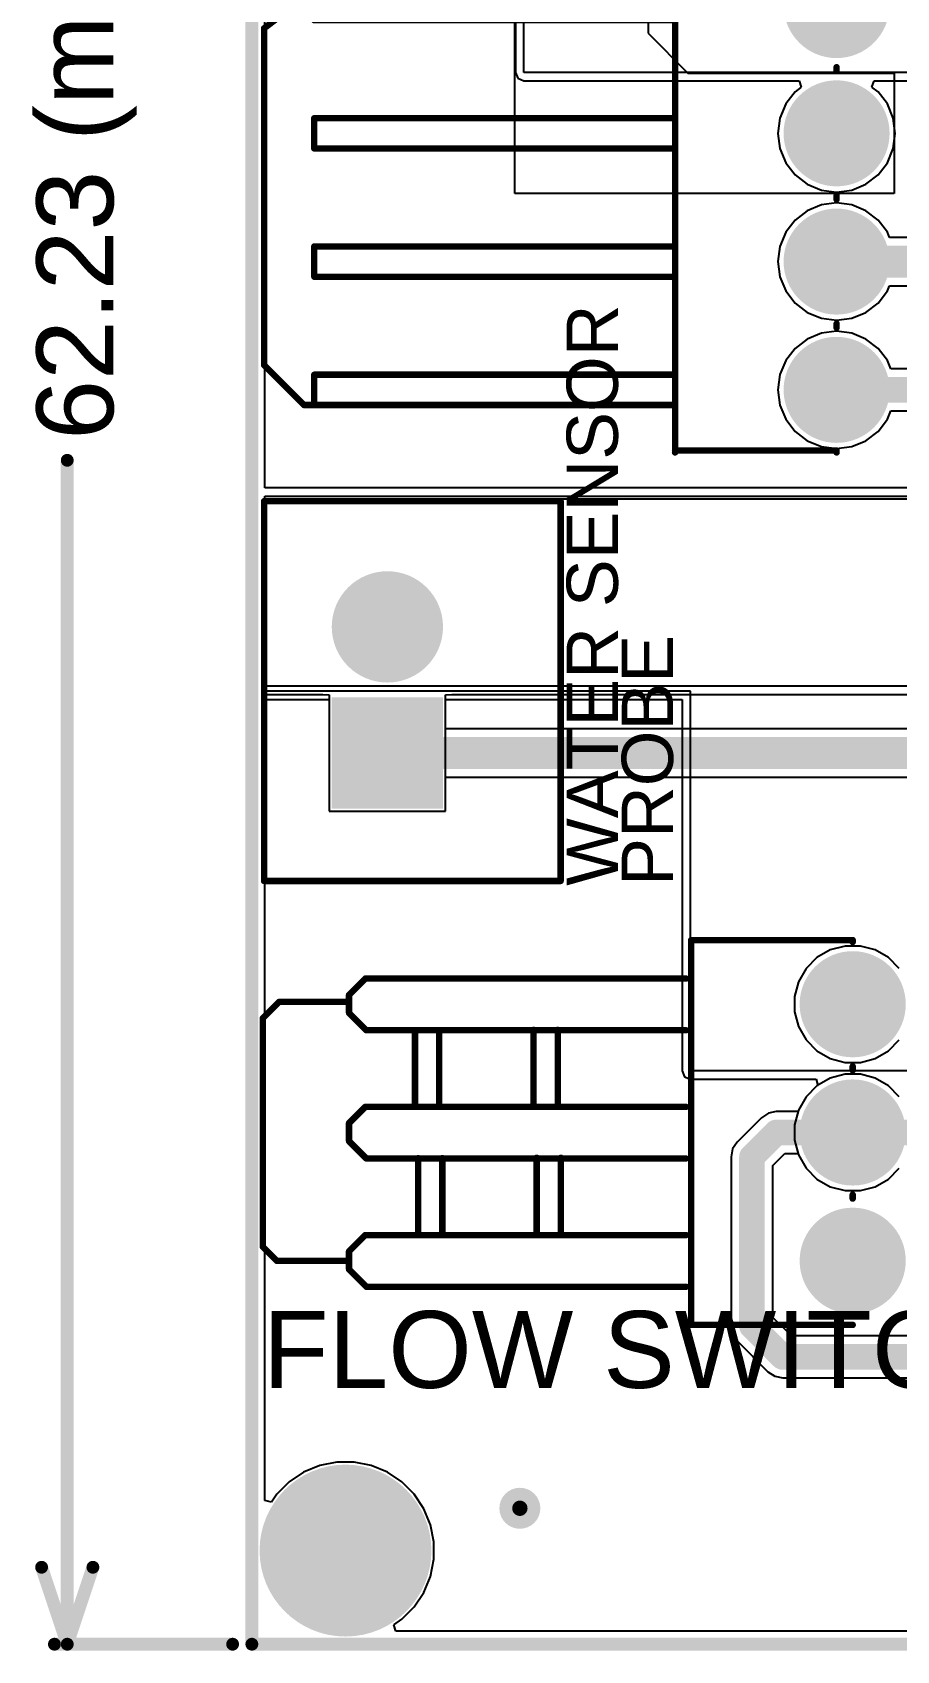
# Model space of a CAD drawing. Header units: millimetres. Extents: x -6.2 to 75.6, y -2 to 69.2.
# Drawn here: x -6.2 to 10.92, y -1.98 to 30.07 of the extents above; entities that cross this region are included whole.
import ezdxf

# ---------------------------------------------------------------- set-up
doc = ezdxf.new("R2010")
doc.units = ezdxf.units.MM
for name, color, linetype in [('BottomLayer', 5, 'Continuous'), ('BottomSolder', 6, 'Continuous'), ('Mechanical1', 6, 'Continuous'), ('Mechanical2', 216, 'Continuous'), ('MultiLayer', 9, 'Continuous'), ('PadHoleLayer', 156, 'Continuous'), ('TopLayer', 1, 'Continuous'), ('TopOverlay', 2, 'Continuous'), ('TopSolder', 216, 'Continuous'), ('ViaHoleLayer', 16, 'Continuous')]:
    doc.layers.add(name, color=color, linetype=linetype)
doc.styles.add('Arial', font='', dxfattribs={"height": 0.2})
doc.styles.get('Arial').set_extended_font_data('Arial')

# ---------------------------------------------------------------- blocks, each defined once
blk = doc.blocks.new('KH_HX2_54_03PW_60')
at = {"layer": 'BottomLayer'}
h = blk.add_hatch(color=5, dxfattribs=at)
edge = h.paths.add_edge_path()
edge.add_arc((-2.54, 0), 1, 0, 360)
h = blk.add_hatch(color=5, dxfattribs=at)
edge = h.paths.add_edge_path()
edge.add_arc((0, 0), 1, 0, 360)
h = blk.add_hatch(color=5, dxfattribs=at)
edge = h.paths.add_edge_path()
edge.add_arc((2.54, 0), 1, 0, 360)
at = {"layer": 'BottomSolder'}
h = blk.add_hatch(color=6, dxfattribs=at)
edge = h.paths.add_edge_path()
edge.add_arc((-2.54, 0), 1.051, 0, 360)
h = blk.add_hatch(color=6, dxfattribs=at)
edge = h.paths.add_edge_path()
edge.add_arc((0, 0), 1.051, 0, 360)
h = blk.add_hatch(color=6, dxfattribs=at)
edge = h.paths.add_edge_path()
edge.add_arc((2.54, 0), 1.051, 0, 360)
at = {"layer": 'MultiLayer'}
h = blk.add_hatch(color=9, dxfattribs=at)
edge = h.paths.add_edge_path()
edge.add_arc((-2.54, 0), 1, 0, 360)
h = blk.add_hatch(color=9, dxfattribs=at)
edge = h.paths.add_edge_path()
edge.add_arc((0, 0), 1, 0, 360)
h = blk.add_hatch(color=9, dxfattribs=at)
edge = h.paths.add_edge_path()
edge.add_arc((2.54, 0), 1, 0, 360)
at = {"layer": 'PadHoleLayer'}
h = blk.add_hatch(color=156, dxfattribs=at)
edge = h.paths.add_edge_path()
edge.add_arc((-2.54, 0), 0.6, 0, 360)
h = blk.add_hatch(color=156, dxfattribs=at)
edge = h.paths.add_edge_path()
edge.add_arc((0, 0), 0.6, 0, 360)
h = blk.add_hatch(color=156, dxfattribs=at)
edge = h.paths.add_edge_path()
edge.add_arc((2.54, 0), 0.6, 0, 360)
at = {"layer": 'TopLayer'}
h = blk.add_hatch(color=1, dxfattribs=at)
edge = h.paths.add_edge_path()
edge.add_arc((-2.54, 0), 1, 0, 360)
h = blk.add_hatch(color=1, dxfattribs=at)
edge = h.paths.add_edge_path()
edge.add_arc((0, 0), 1, 0, 360)
h = blk.add_hatch(color=1, dxfattribs=at)
edge = h.paths.add_edge_path()
edge.add_arc((2.54, 0), 1, 0, 360)
at = {"layer": 'TopSolder'}
h = blk.add_hatch(color=216, dxfattribs=at)
edge = h.paths.add_edge_path()
edge.add_arc((-2.54, 0), 1.051, 0, 360)
h = blk.add_hatch(color=216, dxfattribs=at)
edge = h.paths.add_edge_path()
edge.add_arc((0, 0), 1.051, 0, 360)
h = blk.add_hatch(color=216, dxfattribs=at)
edge = h.paths.add_edge_path()
edge.add_arc((2.54, 0), 1.051, 0, 360)
at = {"layer": 'TopOverlay', "const_width": 0.127}
for points in [[(-3.771, 0), (-3.81, 0)], [(-3.81, -3.2), (-3.81, 0)], [(-1.231, 0), (-1.309, 0)], [(1.309, 0), (1.231, 0)], [(3.81, -3.2), (3.81, 0)], [(3.81, -3.2), (-3.81, -3.2)], [(-3.048, -9.654), (-3.048, -3.302)], [(-2.025, -9.634), (-2.025, -3.302)], [(-0.508, -9.654), (-0.508, -3.302)], [(0.515, -9.634), (0.515, -3.302)], [(2.032, -9.654), (2.032, -3.302)], [(3.055, -9.634), (3.055, -3.302)], [(2.017, -5.78), (0.501, -5.78)], [(-0.515, -5.842), (-2.032, -5.842)], [(-0.515, -6.322), (-2.032, -6.322)], [(2.017, -6.26), (0.501, -6.26)], [(-0.508, -8.19), (-2.025, -8.19)], [(2.025, -8.128), (0.508, -8.128)], [(-0.508, -8.67), (-2.025, -8.67)], [(2.025, -8.608), (0.508, -8.608)], [(-2.725, -9.977), (-3.048, -9.654)], [(-2.368, -9.977), (-2.025, -9.634)], [(-0.185, -9.977), (-0.508, -9.654)], [(0.172, -9.977), (0.515, -9.634)], [(2.355, -9.977), (2.032, -9.654)], [(2.712, -9.977), (3.055, -9.634)], [(-2.368, -9.977), (-2.725, -9.977)], [(-2.585, -11.364), (-2.585, -9.977)], [(0.172, -9.977), (-0.185, -9.977)], [(2.712, -9.977), (2.355, -9.977)], [(2.544, -11.405), (2.544, -9.977)], [(-2.265, -11.684), (-2.585, -11.364)], [(2.265, -11.684), (2.544, -11.405)], [(2.265, -11.684), (-2.265, -11.684)]]:
    blk.add_lwpolyline(points, dxfattribs=at)
at = {"layer": 'TopOverlay', "const_width": 0.0635}
for points in [[(-3.842, 0, 1), (-3.778, 0, 1)], [(-3.842, 0, 1), (-3.778, 0, 1)], [(-3.803, 0, 1), (-3.739, 0, 1)], [(-1.341, 0, 1), (-1.277, 0, 1)], [(-1.263, 0, 1), (-1.199, 0, 1)], [(1.199, 0, 1), (1.263, 0, 1)], [(1.277, 0, 1), (1.341, 0, 1)], [(3.778, 0, 1), (3.842, 0, 1)], [(-3.842, -3.2, 1), (-3.778, -3.2, 1)], [(-3.842, -3.2, 1), (-3.778, -3.2, 1)], [(3.778, -3.2, 1), (3.842, -3.2, 1)], [(3.778, -3.2, 1), (3.842, -3.2, 1)], [(-3.08, -3.302, 1), (-3.016, -3.302, 1)], [(-2.056, -3.302, 1), (-1.993, -3.302, 1)], [(-0.54, -3.302, 1), (-0.476, -3.302, 1)], [(0.484, -3.302, 1), (0.547, -3.302, 1)], [(2, -3.302, 1), (2.064, -3.302, 1)], [(3.024, -3.302, 1), (3.087, -3.302, 1)], [(0.469, -5.78, 1), (0.532, -5.78, 1)], [(1.986, -5.78, 1), (2.049, -5.78, 1)], [(-2.064, -5.842, 1), (-2, -5.842, 1)], [(-0.547, -5.842, 1), (-0.484, -5.842, 1)], [(-2.064, -6.322, 1), (-2, -6.322, 1)], [(-0.547, -6.322, 1), (-0.484, -6.322, 1)], [(0.469, -6.26, 1), (0.532, -6.26, 1)], [(1.986, -6.26, 1), (2.049, -6.26, 1)], [(-2.056, -8.19, 1), (-1.993, -8.19, 1)], [(-0.54, -8.19, 1), (-0.476, -8.19, 1)], [(0.476, -8.128, 1), (0.54, -8.128, 1)], [(1.993, -8.128, 1), (2.056, -8.128, 1)], [(-2.056, -8.67, 1), (-1.993, -8.67, 1)], [(-0.54, -8.67, 1), (-0.476, -8.67, 1)], [(0.476, -8.608, 1), (0.54, -8.608, 1)], [(1.993, -8.608, 1), (2.056, -8.608, 1)], [(-3.08, -9.654, 1), (-3.016, -9.654, 1)], [(-3.08, -9.654, 1), (-3.016, -9.654, 1)], [(-2.056, -9.634, 1), (-1.993, -9.634, 1)], [(-2.056, -9.634, 1), (-1.993, -9.634, 1)], [(-0.54, -9.654, 1), (-0.476, -9.654, 1)], [(-0.54, -9.654, 1), (-0.476, -9.654, 1)], [(0.484, -9.634, 1), (0.547, -9.634, 1)], [(0.484, -9.634, 1), (0.547, -9.634, 1)], [(2, -9.654, 1), (2.064, -9.654, 1)], [(2, -9.654, 1), (2.064, -9.654, 1)], [(3.024, -9.634, 1), (3.087, -9.634, 1)], [(3.024, -9.634, 1), (3.087, -9.634, 1)], [(-2.757, -9.977, 1), (-2.693, -9.977, 1)], [(-2.757, -9.977, 1), (-2.693, -9.977, 1)], [(-2.617, -9.977, 1), (-2.553, -9.977, 1)], [(-2.399, -9.977, 1), (-2.336, -9.977, 1)], [(-2.399, -9.977, 1), (-2.336, -9.977, 1)], [(-0.217, -9.977, 1), (-0.153, -9.977, 1)], [(-0.217, -9.977, 1), (-0.153, -9.977, 1)], [(0.141, -9.977, 1), (0.204, -9.977, 1)], [(0.141, -9.977, 1), (0.204, -9.977, 1)], [(2.323, -9.977, 1), (2.387, -9.977, 1)], [(2.323, -9.977, 1), (2.387, -9.977, 1)], [(2.512, -9.977, 1), (2.576, -9.977, 1)], [(2.681, -9.977, 1), (2.744, -9.977, 1)], [(2.681, -9.977, 1), (2.744, -9.977, 1)], [(-2.617, -11.364, 1), (-2.553, -11.364, 1)], [(-2.617, -11.364, 1), (-2.553, -11.364, 1)], [(2.512, -11.405, 1), (2.576, -11.405, 1)], [(2.512, -11.405, 1), (2.576, -11.405, 1)], [(-2.297, -11.684, 1), (-2.233, -11.684, 1)], [(-2.297, -11.684, 1), (-2.233, -11.684, 1)], [(2.233, -11.684, 1), (2.297, -11.684, 1)], [(2.233, -11.684, 1), (2.297, -11.684, 1)]]:
    blk.add_lwpolyline(points, format="xyb", close=True, dxfattribs=at)
blk = doc.blocks.new('HC_2510_4AW_64')
at = {"layer": 'BottomLayer'}
h = blk.add_hatch(color=5, dxfattribs=at)
edge = h.paths.add_edge_path()
edge.add_arc((-3.81, 0), 1, 90, 270)
edge.add_line((-3.81, -1), (-3.81, -1))
edge.add_arc((-3.81, 0), 1, 270, 450)
edge.add_line((-3.81, 1), (-3.81, 1))
h = blk.add_hatch(color=5, dxfattribs=at)
edge = h.paths.add_edge_path()
edge.add_arc((-1.27, 0), 1, 90, 270)
edge.add_line((-1.27, -1), (-1.27, -1))
edge.add_arc((-1.27, 0), 1, 270, 450)
edge.add_line((-1.27, 1), (-1.27, 1))
h = blk.add_hatch(color=5, dxfattribs=at)
edge = h.paths.add_edge_path()
edge.add_arc((1.27, 0), 1, 90, 270)
edge.add_line((1.27, -1), (1.27, -1))
edge.add_arc((1.27, 0), 1, 270, 450)
edge.add_line((1.27, 1), (1.27, 1))
h = blk.add_hatch(color=5, dxfattribs=at)
edge = h.paths.add_edge_path()
edge.add_arc((3.81, 0), 1, 90, 270)
edge.add_line((3.81, -1), (3.81, -1))
edge.add_arc((3.81, 0), 1, 270, 450)
edge.add_line((3.81, 1), (3.81, 1))
at = {"layer": 'BottomSolder'}
h = blk.add_hatch(color=6, dxfattribs=at)
edge = h.paths.add_edge_path()
edge.add_arc((-3.81, 0), 1.05, 90, 270)
edge.add_line((-3.81, -1.05), (-3.81, -1.05))
edge.add_arc((-3.81, 0), 1.05, 270, 450)
edge.add_line((-3.81, 1.05), (-3.81, 1.05))
h = blk.add_hatch(color=6, dxfattribs=at)
edge = h.paths.add_edge_path()
edge.add_arc((-1.27, 0), 1.05, 90, 270)
edge.add_line((-1.27, -1.05), (-1.27, -1.05))
edge.add_arc((-1.27, 0), 1.05, 270, 450)
edge.add_line((-1.27, 1.05), (-1.27, 1.05))
h = blk.add_hatch(color=6, dxfattribs=at)
edge = h.paths.add_edge_path()
edge.add_arc((1.27, 0), 1.05, 90, 270)
edge.add_line((1.27, -1.05), (1.27, -1.05))
edge.add_arc((1.27, 0), 1.05, 270, 450)
edge.add_line((1.27, 1.05), (1.27, 1.05))
h = blk.add_hatch(color=6, dxfattribs=at)
edge = h.paths.add_edge_path()
edge.add_arc((3.81, 0), 1.05, 90, 270)
edge.add_line((3.81, -1.05), (3.81, -1.05))
edge.add_arc((3.81, 0), 1.05, 270, 450)
edge.add_line((3.81, 1.05), (3.81, 1.05))
at = {"layer": 'MultiLayer'}
h = blk.add_hatch(color=9, dxfattribs=at)
edge = h.paths.add_edge_path()
edge.add_arc((-3.81, 0), 1, 90, 270)
edge.add_line((-3.81, -1), (-3.81, -1))
edge.add_arc((-3.81, 0), 1, 270, 450)
edge.add_line((-3.81, 1), (-3.81, 1))
h = blk.add_hatch(color=9, dxfattribs=at)
edge = h.paths.add_edge_path()
edge.add_arc((-1.27, 0), 1, 90, 270)
edge.add_line((-1.27, -1), (-1.27, -1))
edge.add_arc((-1.27, 0), 1, 270, 450)
edge.add_line((-1.27, 1), (-1.27, 1))
h = blk.add_hatch(color=9, dxfattribs=at)
edge = h.paths.add_edge_path()
edge.add_arc((1.27, 0), 1, 90, 270)
edge.add_line((1.27, -1), (1.27, -1))
edge.add_arc((1.27, 0), 1, 270, 450)
edge.add_line((1.27, 1), (1.27, 1))
h = blk.add_hatch(color=9, dxfattribs=at)
edge = h.paths.add_edge_path()
edge.add_arc((3.81, 0), 1, 90, 270)
edge.add_line((3.81, -1), (3.81, -1))
edge.add_arc((3.81, 0), 1, 270, 450)
edge.add_line((3.81, 1), (3.81, 1))
at = {"layer": 'PadHoleLayer'}
h = blk.add_hatch(color=156, dxfattribs=at)
edge = h.paths.add_edge_path()
edge.add_arc((-3.81, 0), 0.6, 0, 360)
h = blk.add_hatch(color=156, dxfattribs=at)
edge = h.paths.add_edge_path()
edge.add_arc((-1.27, 0), 0.6, 0, 360)
h = blk.add_hatch(color=156, dxfattribs=at)
edge = h.paths.add_edge_path()
edge.add_arc((1.27, 0), 0.6, 0, 360)
h = blk.add_hatch(color=156, dxfattribs=at)
edge = h.paths.add_edge_path()
edge.add_arc((3.81, 0), 0.6, 0, 360)
at = {"layer": 'TopLayer'}
h = blk.add_hatch(color=1, dxfattribs=at)
edge = h.paths.add_edge_path()
edge.add_arc((-3.81, 0), 1, 90, 270)
edge.add_line((-3.81, -1), (-3.81, -1))
edge.add_arc((-3.81, 0), 1, 270, 450)
edge.add_line((-3.81, 1), (-3.81, 1))
h = blk.add_hatch(color=1, dxfattribs=at)
edge = h.paths.add_edge_path()
edge.add_arc((-1.27, 0), 1, 90, 270)
edge.add_line((-1.27, -1), (-1.27, -1))
edge.add_arc((-1.27, 0), 1, 270, 450)
edge.add_line((-1.27, 1), (-1.27, 1))
h = blk.add_hatch(color=1, dxfattribs=at)
edge = h.paths.add_edge_path()
edge.add_arc((1.27, 0), 1, 90, 270)
edge.add_line((1.27, -1), (1.27, -1))
edge.add_arc((1.27, 0), 1, 270, 450)
edge.add_line((1.27, 1), (1.27, 1))
h = blk.add_hatch(color=1, dxfattribs=at)
edge = h.paths.add_edge_path()
edge.add_arc((3.81, 0), 1, 90, 270)
edge.add_line((3.81, -1), (3.81, -1))
edge.add_arc((3.81, 0), 1, 270, 450)
edge.add_line((3.81, 1), (3.81, 1))
at = {"layer": 'TopSolder'}
h = blk.add_hatch(color=216, dxfattribs=at)
edge = h.paths.add_edge_path()
edge.add_arc((-3.81, 0), 1.05, 90, 270)
edge.add_line((-3.81, -1.05), (-3.81, -1.05))
edge.add_arc((-3.81, 0), 1.05, 270, 450)
edge.add_line((-3.81, 1.05), (-3.81, 1.05))
h = blk.add_hatch(color=216, dxfattribs=at)
edge = h.paths.add_edge_path()
edge.add_arc((-1.27, 0), 1.05, 90, 270)
edge.add_line((-1.27, -1.05), (-1.27, -1.05))
edge.add_arc((-1.27, 0), 1.05, 270, 450)
edge.add_line((-1.27, 1.05), (-1.27, 1.05))
h = blk.add_hatch(color=216, dxfattribs=at)
edge = h.paths.add_edge_path()
edge.add_arc((1.27, 0), 1.05, 90, 270)
edge.add_line((1.27, -1.05), (1.27, -1.05))
edge.add_arc((1.27, 0), 1.05, 270, 450)
edge.add_line((1.27, 1.05), (1.27, 1.05))
h = blk.add_hatch(color=216, dxfattribs=at)
edge = h.paths.add_edge_path()
edge.add_arc((3.81, 0), 1.05, 90, 270)
edge.add_line((3.81, -1.05), (3.81, -1.05))
edge.add_arc((3.81, 0), 1.05, 270, 450)
edge.add_line((3.81, 1.05), (3.81, 1.05))
at = {"layer": 'TopOverlay', "const_width": 0.127}
for points in [[(-5.11, -3.2), (-5.08, 0)], [(-5.041, 0), (-5.08, 0)], [(-2.501, 0), (-2.579, 0)], [(0.039, 0), (-0.039, 0)], [(2.579, 0), (2.501, 0)], [(5.011, -3.2), (5.011, 0)], [(5.05, 0), (5.011, 0)], [(-5.11, -3.2), (5.05, -3.2)], [(-4.11, -10.346), (-4.11, -3.2)], [(-3.51, -10.346), (-3.51, -3.2)], [(-1.57, -10.346), (-1.57, -3.2)], [(-0.97, -10.346), (-0.97, -3.2)], [(0.97, -10.346), (0.97, -3.2)], [(1.57, -10.346), (1.57, -3.2)], [(3.51, -10.346), (3.51, -3.2)], [(4.11, -10.346), (4.11, -3.2)], [(-3.35, -11.34), (-4.11, -10.346)], [(-3.51, -10.346), (-4.11, -10.346)], [(-0.97, -10.346), (-1.57, -10.346)], [(1.57, -10.346), (0.97, -10.346)], [(3.32, -11.34), (4.11, -10.55)], [(4.11, -10.346), (3.51, -10.346)], [(4.11, -10.55), (4.11, -10.346)], [(-3.28, -11.34), (-3.35, -11.34)], [(3.32, -11.34), (-3.28, -11.34)]]:
    blk.add_lwpolyline(points, dxfattribs=at)
at = {"layer": 'TopOverlay', "const_width": 0.0635}
for points in [[(-5.112, 0, 1), (-5.048, 0, 1)], [(-5.112, 0, 1), (-5.048, 0, 1)], [(-5.073, 0, 1), (-5.009, 0, 1)], [(-2.611, 0, 1), (-2.547, 0, 1)], [(-2.533, 0, 1), (-2.469, 0, 1)], [(-0.071, 0, 1), (-0.007, 0, 1)], [(0.007, 0, 1), (0.071, 0, 1)], [(2.469, 0, 1), (2.533, 0, 1)], [(2.547, 0, 1), (2.611, 0, 1)], [(4.979, 0, 1), (5.043, 0, 1)], [(4.979, 0, 1), (5.043, 0, 1)], [(5.018, 0, 1), (5.082, 0, 1)], [(-5.142, -3.2, 1), (-5.078, -3.2, 1)], [(-5.142, -3.2, 1), (-5.078, -3.2, 1)], [(-4.142, -3.2, 1), (-4.078, -3.2, 1)], [(-3.542, -3.2, 1), (-3.478, -3.2, 1)], [(-1.602, -3.2, 1), (-1.538, -3.2, 1)], [(-1.002, -3.2, 1), (-0.938, -3.2, 1)], [(0.938, -3.2, 1), (1.002, -3.2, 1)], [(1.538, -3.2, 1), (1.602, -3.2, 1)], [(3.478, -3.2, 1), (3.542, -3.2, 1)], [(4.078, -3.2, 1), (4.142, -3.2, 1)], [(4.979, -3.2, 1), (5.043, -3.2, 1)], [(5.018, -3.2, 1), (5.082, -3.2, 1)], [(-4.142, -10.346, 1), (-4.078, -10.346, 1)], [(-4.142, -10.346, 1), (-4.078, -10.346, 1)], [(-4.142, -10.346, 1), (-4.078, -10.346, 1)], [(-3.542, -10.346, 1), (-3.478, -10.346, 1)], [(-3.542, -10.346, 1), (-3.478, -10.346, 1)], [(-1.602, -10.346, 1), (-1.538, -10.346, 1)], [(-1.602, -10.346, 1), (-1.538, -10.346, 1)], [(-1.002, -10.346, 1), (-0.938, -10.346, 1)], [(-1.002, -10.346, 1), (-0.938, -10.346, 1)], [(0.938, -10.346, 1), (1.002, -10.346, 1)], [(0.938, -10.346, 1), (1.002, -10.346, 1)], [(1.538, -10.346, 1), (1.602, -10.346, 1)], [(1.538, -10.346, 1), (1.602, -10.346, 1)], [(3.478, -10.346, 1), (3.542, -10.346, 1)], [(3.478, -10.346, 1), (3.542, -10.346, 1)], [(4.078, -10.346, 1), (4.142, -10.346, 1)], [(4.078, -10.346, 1), (4.142, -10.346, 1)], [(4.078, -10.346, 1), (4.142, -10.346, 1)], [(4.078, -10.55, 1), (4.142, -10.55, 1)], [(4.078, -10.55, 1), (4.142, -10.55, 1)], [(-3.382, -11.34, 1), (-3.318, -11.34, 1)], [(-3.382, -11.34, 1), (-3.318, -11.34, 1)], [(-3.312, -11.34, 1), (-3.248, -11.34, 1)], [(-3.312, -11.34, 1), (-3.248, -11.34, 1)], [(3.288, -11.34, 1), (3.352, -11.34, 1)], [(3.288, -11.34, 1), (3.352, -11.34, 1)]]:
    blk.add_lwpolyline(points, format="xyb", close=True, dxfattribs=at)
blk = doc.blocks.new('B2B_XH_A_LF__SN___66')
at = {"layer": 'BottomLayer'}
blk.add_hatch(color=5, dxfattribs=at).paths.add_polyline_path([(-2.25, 1), (-0.25, 1), (-0.25, -1), (-2.25, -1)])
h = blk.add_hatch(color=5, dxfattribs=at)
edge = h.paths.add_edge_path()
edge.add_arc((1.25, 0), 1, 0, 360)
at = {"layer": 'BottomSolder'}
blk.add_hatch(color=6, dxfattribs=at).paths.add_polyline_path([(-2.352, 1.102), (-0.148, 1.102), (-0.148, -1.102), (-2.352, -1.102)])
h = blk.add_hatch(color=6, dxfattribs=at)
edge = h.paths.add_edge_path()
edge.add_arc((1.25, 0), 1.102, 0, 360)
at = {"layer": 'MultiLayer'}
blk.add_hatch(color=9, dxfattribs=at).paths.add_polyline_path([(-2.25, 1), (-0.25, 1), (-0.25, -1), (-2.25, -1)])
h = blk.add_hatch(color=9, dxfattribs=at)
edge = h.paths.add_edge_path()
edge.add_arc((1.25, 0), 1, 0, 360)
at = {"layer": 'PadHoleLayer'}
h = blk.add_hatch(color=156, dxfattribs=at)
edge = h.paths.add_edge_path()
edge.add_arc((-1.25, 0), 0.5, 0, 360)
h = blk.add_hatch(color=156, dxfattribs=at)
edge = h.paths.add_edge_path()
edge.add_arc((1.25, 0), 0.5, 0, 360)
at = {"layer": 'TopLayer'}
blk.add_hatch(color=1, dxfattribs=at).paths.add_polyline_path([(-2.25, 1), (-0.25, 1), (-0.25, -1), (-2.25, -1)])
h = blk.add_hatch(color=1, dxfattribs=at)
edge = h.paths.add_edge_path()
edge.add_arc((1.25, 0), 1, 0, 360)
at = {"layer": 'TopSolder'}
blk.add_hatch(color=216, dxfattribs=at).paths.add_polyline_path([(-2.352, 1.102), (-0.148, 1.102), (-0.148, -1.102), (-2.352, -1.102)])
h = blk.add_hatch(color=216, dxfattribs=at)
edge = h.paths.add_edge_path()
edge.add_arc((1.25, 0), 1.102, 0, 360)
at = {"layer": 'TopOverlay', "const_width": 0.127}
for points in [[(-3.782, 2.442), (3.74, 2.442)], [(-3.782, 2.442), (-3.782, -3.432)], [(3.74, 2.442), (3.74, -3.432)], [(-3.782, -3.432), (3.74, -3.432)]]:
    blk.add_lwpolyline(points, dxfattribs=at)
at = {"layer": 'TopOverlay', "const_width": 0.0635}
for points in [[(-3.814, 2.442, 1), (-3.75, 2.442, 1)], [(-3.814, 2.442, 1), (-3.75, 2.442, 1)], [(3.708, 2.442, 1), (3.772, 2.442, 1)], [(3.708, 2.442, 1), (3.772, 2.442, 1)], [(-3.814, -3.432, 1), (-3.75, -3.432, 1)], [(-3.814, -3.432, 1), (-3.75, -3.432, 1)], [(3.708, -3.432, 1), (3.772, -3.432, 1)], [(3.708, -3.432, 1), (3.772, -3.432, 1)]]:
    blk.add_lwpolyline(points, format="xyb", close=True, dxfattribs=at)

msp = doc.modelspace()

# ---------------------------------------------------------------- hatches: boundary and pattern name
at = {"layer": 'BottomLayer'}
h = msp.add_hatch(color=5, dxfattribs=at)
edge = h.paths.add_edge_path()
edge.add_arc((0, 0), 1.6, 0, 360)
h = msp.add_hatch(color=5, dxfattribs=at)
edge = h.paths.add_edge_path()
edge.add_arc((3.454, 0.838), 0.305, 0, 360)
at = {"layer": 'BottomSolder'}
h = msp.add_hatch(color=6, dxfattribs=at)
edge = h.paths.add_edge_path()
edge.add_arc((0, 0), 1.702, 0, 360)
h = msp.add_hatch(color=6, dxfattribs=at)
edge = h.paths.add_edge_path()
edge.add_arc((3.454, 0.838), 0.406, 0, 360)
at = {"layer": 'MultiLayer'}
h = msp.add_hatch(color=9, dxfattribs=at)
edge = h.paths.add_edge_path()
edge.add_arc((0, 0), 1.6, 0, 360)
at = {"layer": 'PadHoleLayer'}
h = msp.add_hatch(color=156, dxfattribs=at)
edge = h.paths.add_edge_path()
edge.add_arc((0, 0), 1.1, 0, 360)
at = {"layer": 'TopLayer'}
h = msp.add_hatch(color=1, dxfattribs=at)
edge = h.paths.add_edge_path()
edge.add_arc((0, 0), 1.6, 0, 360)
h = msp.add_hatch(color=1, dxfattribs=at)
edge = h.paths.add_edge_path()
edge.add_arc((3.454, 0.838), 0.305, 0, 360)
at = {"layer": 'TopSolder'}
h = msp.add_hatch(color=216, dxfattribs=at)
edge = h.paths.add_edge_path()
edge.add_arc((0, 0), 1.702, 0, 360)
h = msp.add_hatch(color=216, dxfattribs=at)
edge = h.paths.add_edge_path()
edge.add_arc((3.454, 0.838), 0.406, 0, 360)
at = {"layer": 'ViaHoleLayer'}
h = msp.add_hatch(color=16, dxfattribs=at)
edge = h.paths.add_edge_path()
edge.add_arc((3.454, 0.838), 0.152, 0, 360)

# ---------------------------------------------------------------- linework, layer by layer
at = {"layer": 'BottomLayer'}
for p, q in [((-1.595, 21.044), (-1.595, 57.526)), ((3.366, 55.22), (3.366, 29.273)), ((3.531, 29.273), (3.531, 55.22)), ((3.366, 29.273), (3.414, 29.157)), ((52.756, 29.273), (3.531, 29.273)), ((3.414, 29.157), (3.531, 29.109)), ((3.531, 29.109), (8.984, 29.109)), ((8.906, 28.889), (8.722, 28.648)), ((9.027, 28.982), (8.906, 28.889)), ((8.984, 29.109), (9.027, 28.982)), ((10.429, 28.982), (10.472, 29.109)), ((10.55, 28.889), (10.429, 28.982)), ((10.472, 29.109), (13.322, 29.109)), ((10.735, 28.648), (10.55, 28.889)), ((8.722, 28.648), (8.605, 28.368)), ((10.851, 28.368), (10.735, 28.648)), ((8.605, 28.368), (8.566, 28.067)), ((10.891, 28.067), (10.851, 28.368)), ((8.566, 28.067), (8.605, 27.766)), ((10.851, 27.766), (10.891, 28.067)), ((8.605, 27.766), (8.722, 27.486)), ((10.735, 27.486), (10.851, 27.766)), ((8.722, 27.486), (8.906, 27.245)), ((8.906, 27.245), (9.147, 27.06)), ((10.309, 27.06), (10.55, 27.245)), ((10.55, 27.245), (10.735, 27.486)), ((9.147, 27.06), (9.427, 26.944)), ((9.427, 26.944), (9.728, 26.905)), ((9.728, 26.905), (10.029, 26.944)), ((10.029, 26.944), (10.309, 27.06)), ((9.427, 26.65), (9.147, 26.534)), ((9.728, 26.689), (9.427, 26.65)), ((10.029, 26.65), (9.728, 26.689)), ((10.309, 26.534), (10.029, 26.65)), ((8.906, 26.349), (8.722, 26.108)), ((9.147, 26.534), (8.906, 26.349)), ((10.55, 26.349), (10.309, 26.534)), ((10.735, 26.108), (10.55, 26.349)), ((8.722, 26.108), (8.605, 25.828)), ((10.777, 26.006), (10.735, 26.108)), ((11.206, 26.006), (10.777, 26.006)), ((8.605, 25.828), (8.566, 25.527)), ((8.566, 25.527), (8.605, 25.226)), ((8.605, 25.226), (8.722, 24.946)), ((10.735, 24.946), (10.777, 25.048)), ((10.777, 25.048), (11.405, 25.048)), ((8.722, 24.946), (8.906, 24.705)), ((8.906, 24.705), (9.147, 24.52)), ((10.309, 24.52), (10.55, 24.705)), ((10.55, 24.705), (10.735, 24.946)), ((9.147, 24.52), (9.427, 24.404)), ((9.427, 24.404), (9.728, 24.365)), ((9.728, 24.365), (10.029, 24.404)), ((10.029, 24.404), (10.309, 24.52)), ((9.427, 24.11), (9.147, 23.994)), ((9.728, 24.149), (9.427, 24.11)), ((10.029, 24.11), (9.728, 24.149)), ((10.309, 23.994), (10.029, 24.11)), ((8.906, 23.809), (8.722, 23.568)), ((9.147, 23.994), (8.906, 23.809)), ((10.55, 23.809), (10.309, 23.994)), ((10.735, 23.568), (10.55, 23.809)), ((8.722, 23.568), (8.605, 23.288)), ((10.804, 23.401), (10.735, 23.568)), ((15.289, 23.401), (10.804, 23.401)), ((8.605, 23.288), (8.566, 22.987)), ((8.566, 22.987), (8.605, 22.686)), ((8.605, 22.686), (8.722, 22.406)), ((10.735, 22.406), (10.804, 22.573)), ((10.804, 22.573), (15.117, 22.573)), ((8.722, 22.406), (8.906, 22.165)), ((8.906, 22.165), (9.147, 21.98)), ((10.309, 21.98), (10.55, 22.165)), ((10.55, 22.165), (10.735, 22.406)), ((9.147, 21.98), (9.427, 21.864)), ((9.427, 21.864), (9.728, 21.825)), ((9.728, 21.825), (10.029, 21.864)), ((10.029, 21.864), (10.309, 21.98)), ((16.45, 21.044), (-1.595, 21.044)), ((-1.595, 17.12), (-1.595, 20.879)), ((-1.595, 20.879), (29.515, 20.879)), ((19.533, 17.12), (-1.595, 17.12)), ((-1.595, 0.995), (-1.595, 16.955)), ((-1.595, 16.955), (-0.446, 16.955)), ((-0.446, 16.955), (-0.322, 16.946)), ((-0.322, 16.946), (-0.322, 16.828)), ((-0.322, 16.828), (-0.322, 14.641)), ((1.983, 16.946), (2.106, 16.955)), ((1.983, 16.273), (1.983, 16.946)), ((2.106, 16.955), (19.368, 16.955)), ((15.144, 16.273), (1.983, 16.273)), ((1.983, 14.641), (1.983, 15.314)), ((1.983, 15.314), (14.945, 15.314)), ((-0.322, 14.641), (1.983, 14.641)), ((9.602, 11.894), (9.339, 11.743)), ((9.895, 11.973), (9.602, 11.894)), ((10.199, 11.973), (9.895, 11.973)), ((10.492, 11.894), (10.199, 11.973)), ((10.754, 11.743), (10.492, 11.894)), ((9.339, 11.743), (9.125, 11.528)), ((10.969, 11.528), (10.754, 11.743)), ((8.973, 11.265), (8.894, 10.972)), ((9.125, 11.528), (8.973, 11.265)), ((8.894, 10.972), (8.894, 10.669)), ((8.894, 10.669), (8.973, 10.376)), ((8.973, 10.376), (9.125, 10.113)), ((9.125, 10.113), (9.339, 9.898)), ((10.754, 9.898), (10.969, 10.113)), ((9.339, 9.898), (9.602, 9.747)), ((9.602, 9.747), (9.895, 9.668)), ((9.895, 9.668), (10.199, 9.668)), ((10.199, 9.668), (10.492, 9.747)), ((10.492, 9.747), (10.754, 9.898)), ((9.602, 9.354), (9.339, 9.203)), ((9.895, 9.433), (9.602, 9.354)), ((10.199, 9.433), (9.895, 9.433)), ((10.492, 9.354), (10.199, 9.433)), ((10.754, 9.203), (10.492, 9.354)), ((9.125, 8.988), (8.973, 8.725)), ((9.339, 9.203), (9.125, 8.988)), ((10.969, 8.988), (10.754, 9.203)), ((8.973, 8.725), (8.894, 8.432)), ((8.894, 8.432), (8.894, 8.129)), ((8.894, 8.129), (8.973, 7.836)), ((8.973, 7.836), (9.125, 7.573)), ((9.125, 7.573), (9.339, 7.358)), ((10.754, 7.358), (10.969, 7.573)), ((9.339, 7.358), (9.602, 7.207)), ((9.602, 7.207), (9.895, 7.128)), ((9.895, 7.128), (10.199, 7.128)), ((10.199, 7.128), (10.492, 7.207)), ((10.492, 7.207), (10.754, 7.358)), ((-0.511, 1.685), (-0.83, 1.553)), ((-0.173, 1.752), (-0.511, 1.685)), ((0.173, 1.752), (-0.173, 1.752)), ((0.511, 1.685), (0.173, 1.752)), ((0.83, 1.553), (0.511, 1.685)), ((-1.117, 1.361), (-1.361, 1.117)), ((-0.83, 1.553), (-1.117, 1.361)), ((1.117, 1.361), (0.83, 1.553)), ((1.361, 1.117), (1.117, 1.361)), ((-1.468, 0.957), (-1.595, 0.995)), ((-1.361, 1.117), (-1.468, 0.957)), ((1.553, 0.83), (1.361, 1.117)), ((1.685, 0.511), (1.553, 0.83)), ((1.752, 0.173), (1.685, 0.511)), ((1.752, -0.173), (1.752, 0.173)), ((1.685, -0.511), (1.752, -0.173)), ((1.553, -0.83), (1.685, -0.511)), ((1.361, -1.117), (1.553, -0.83)), ((1.117, -1.361), (1.361, -1.117)), ((0.957, -1.468), (1.117, -1.361)), ((0.995, -1.595), (0.957, -1.468)), ((64.511, -1.595), (0.995, -1.595))]:
    msp.add_line(p, q, dxfattribs=at)
for points, const_width in [([(9.569, 25.527, 1), (9.887, 25.527, 1)], 0.318), ([(9.601, 22.987, 1), (9.855, 22.987, 1)], 0.254), ([(0.671, 15.793, 1), (0.989, 15.793, 1)], 0.318)]:
    msp.add_lwpolyline(points, format="xyb", close=True, dxfattribs=dict(at, const_width=const_width))
for points, const_width in [([(9.728, 25.527), (11.405, 25.527)], 0.635), ([(9.728, 22.987), (15.289, 22.987)], 0.508), ([(0.83, 15.793), (15.144, 15.793)], 0.635)]:
    msp.add_lwpolyline(points, dxfattribs=dict(at, const_width=const_width))
at = {"layer": 'Mechanical1', "const_width": 0.254}
for points in [[(-5.512, -1.854), (-5.512, 21.592)], [(-6.02, -0.33), (-5.512, -1.854)], [(-5.512, -1.854), (-5.004, -0.33)], [(-5.766, -1.854), (-2.235, -1.854)]]:
    msp.add_lwpolyline(points, dxfattribs=at)
at = {"layer": 'Mechanical1', "const_width": 0.127}
for points in [[(-5.575, 21.592, 1), (-5.448, 21.592, 1)], [(-6.083, -0.33, 1), (-5.956, -0.33, 1)], [(-5.067, -0.33, 1), (-4.94, -0.33, 1)], [(-5.829, -1.854, 1), (-5.702, -1.854, 1)], [(-5.575, -1.854, 1), (-5.448, -1.854, 1)], [(-5.575, -1.854, 1), (-5.448, -1.854, 1)], [(-5.575, -1.854, 1), (-5.448, -1.854, 1)], [(-2.299, -1.854, 1), (-2.172, -1.854, 1)]]:
    msp.add_lwpolyline(points, format="xyb", close=True, dxfattribs=at)
at = {"layer": 'Mechanical2', "const_width": 0.254}
for points in [[(-1.854, -1.854), (-1.854, 60.376)], [(-1.854, -1.854), (75.489, -1.854)]]:
    msp.add_lwpolyline(points, dxfattribs=at)
at = {"layer": 'Mechanical2', "const_width": 0.127}
msp.add_lwpolyline([(-1.918, -1.854, 1), (-1.791, -1.854, 1)], format="xyb", close=True, dxfattribs=at)
msp.add_lwpolyline([(-1.918, -1.854, 1), (-1.791, -1.854, 1)], format="xyb", close=True, dxfattribs=at)
at = {"layer": 'TopLayer'}
for p, q in [((3.353, 26.873), (3.353, 60.117)), ((5.994, 38.43), (5.994, 30.048)), ((5.994, 30.048), (6.782, 29.261)), ((6.782, 29.261), (10.871, 29.261)), ((10.871, 29.261), (10.871, 26.873)), ((10.871, 26.873), (3.353, 26.873)), ((-1.595, 17.018), (-1.595, 20.828)), ((-1.595, 20.828), (12.014, 20.828)), ((6.833, 17.018), (-1.595, 17.018)), ((6.833, 9.5), (6.833, 17.018)), ((-1.595, 0.995), (-1.595, 16.853)), ((-1.595, 16.853), (-0.322, 16.853)), ((-0.322, 16.853), (-0.322, 14.641)), ((1.983, 14.641), (1.983, 16.853)), ((1.983, 16.853), (6.668, 16.853)), ((6.668, 16.853), (6.668, 9.5)), ((-0.322, 14.641), (1.983, 14.641)), ((6.668, 9.5), (6.716, 9.383)), ((6.716, 9.383), (6.833, 9.335)), ((12.014, 9.5), (6.833, 9.5)), ((6.833, 9.335), (9.323, 9.335)), ((9.323, 9.335), (9.356, 9.212)), ((9.125, 8.988), (8.973, 8.725)), ((9.339, 9.203), (9.125, 8.988)), ((9.356, 9.212), (9.339, 9.203)), ((8.376, 8.663), (8.241, 8.573)), ((8.534, 8.695), (8.376, 8.663)), ((8.965, 8.695), (8.534, 8.695)), ((8.973, 8.725), (8.965, 8.695)), ((8.241, 8.573), (7.759, 8.091)), ((7.759, 8.091), (7.669, 7.956)), ((7.669, 7.956), (7.637, 7.798)), ((7.637, 7.798), (7.637, 4.445)), ((8.466, 7.626), (8.706, 7.866)), ((8.706, 7.866), (8.965, 7.866)), ((8.965, 7.866), (8.973, 7.836)), ((8.973, 7.836), (9.125, 7.573)), ((8.466, 4.617), (8.466, 7.626)), ((9.125, 7.573), (9.339, 7.358)), ((10.754, 7.358), (10.969, 7.573)), ((9.339, 7.358), (9.602, 7.207)), ((9.602, 7.207), (9.895, 7.128)), ((9.895, 7.128), (10.199, 7.128)), ((10.199, 7.128), (10.492, 7.207)), ((10.492, 7.207), (10.754, 7.358)), ((8.833, 4.25), (8.466, 4.617)), ((7.637, 4.445), (7.669, 4.286)), ((7.669, 4.286), (7.759, 4.152)), ((15.646, 4.25), (8.833, 4.25)), ((7.759, 4.152), (8.368, 3.542)), ((8.368, 3.542), (8.503, 3.453)), ((8.503, 3.453), (8.661, 3.421)), ((8.661, 3.421), (15.475, 3.421)), ((-0.511, 1.685), (-0.83, 1.553)), ((-0.173, 1.752), (-0.511, 1.685)), ((0.173, 1.752), (-0.173, 1.752)), ((0.511, 1.685), (0.173, 1.752)), ((0.83, 1.553), (0.511, 1.685)), ((-1.117, 1.361), (-1.361, 1.117)), ((-0.83, 1.553), (-1.117, 1.361)), ((1.117, 1.361), (0.83, 1.553)), ((1.361, 1.117), (1.117, 1.361)), ((-1.468, 0.957), (-1.595, 0.995)), ((-1.361, 1.117), (-1.468, 0.957)), ((1.553, 0.83), (1.361, 1.117)), ((1.685, 0.511), (1.553, 0.83)), ((1.752, 0.173), (1.685, 0.511)), ((1.752, -0.173), (1.752, 0.173)), ((1.685, -0.511), (1.752, -0.173)), ((1.553, -0.83), (1.685, -0.511)), ((1.361, -1.117), (1.553, -0.83)), ((1.117, -1.361), (1.361, -1.117)), ((0.957, -1.468), (1.117, -1.361)), ((0.995, -1.595), (0.957, -1.468)), ((15.181, -1.595), (0.995, -1.595))]:
    msp.add_line(p, q, dxfattribs=at)
at = {"layer": 'TopLayer', "const_width": 0.508}
for points in [[(8.052, 7.798), (8.534, 8.28)], [(8.534, 8.28), (10.047, 8.28)], [(10.047, 8.28), (12.954, 8.28)], [(8.052, 4.445), (8.052, 7.798)], [(8.052, 4.445), (8.661, 3.835)], [(8.661, 3.835), (15.646, 3.835)]]:
    msp.add_lwpolyline(points, dxfattribs=at)
at = {"layer": 'TopLayer', "const_width": 0.254}
for points in [[(8.407, 8.28, 1), (8.661, 8.28, 1)], [(8.407, 8.28, 1), (8.661, 8.28, 1)], [(9.92, 8.28, 1), (10.174, 8.28, 1)], [(9.92, 8.28, 1), (10.174, 8.28, 1)], [(7.925, 7.798, 1), (8.179, 7.798, 1)], [(7.925, 7.798, 1), (8.179, 7.798, 1)], [(7.925, 4.445, 1), (8.179, 4.445, 1)], [(7.925, 4.445, 1), (8.179, 4.445, 1)], [(8.534, 3.835, 1), (8.788, 3.835, 1)], [(8.534, 3.835, 1), (8.788, 3.835, 1)]]:
    msp.add_lwpolyline(points, format="xyb", close=True, dxfattribs=at)

# ---------------------------------------------------------------- block references
for name, p, rotation in [('HC_2510_4AW_64', (9.728, 26.797), 270), ('B2B_XH_A_LF__SN___66', (0.83, 17.043), 90), ('KH_HX2_54_03PW_60', (10.047, 8.28), 270)]:
    msp.add_blockref(name, p, dxfattribs=dict(rotation=rotation))

# ---------------------------------------------------------------- texts
at = {"layer": 'Mechanical1', "style": 'Arial'}
msp.add_text('62.23 (mm)', height=1.524, rotation=90, dxfattribs=at).set_placement((-4.598, 21.999))
at = {"layer": 'TopOverlay', "style": 'Arial'}
for s, p in [('WATER SENSOR', (5.396, 13.165)), ('PROBE', (6.488, 13.165))]:
    msp.add_text(s, height=1.016, rotation=90, dxfattribs=at).set_placement(p)
msp.add_text('FLOW SWITCH', height=1.524, dxfattribs=at).set_placement((-1.637, 3.221))

doc.saveas('drawing.dxf')
